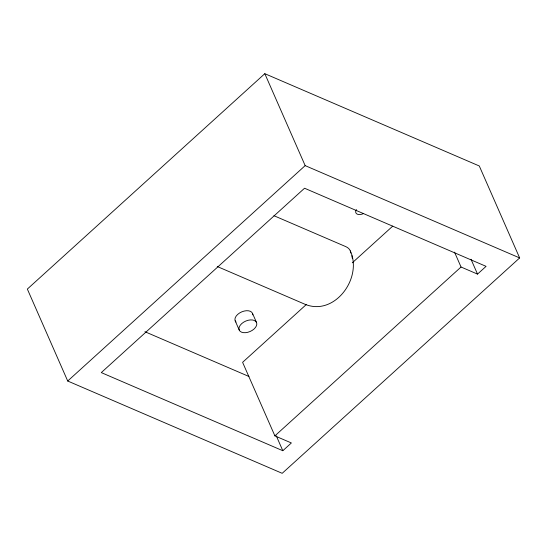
<?xml version="1.0" encoding="UTF-8"?>
<svg xmlns="http://www.w3.org/2000/svg" width="547" height="547" viewBox="0 0 547 547"><rect width="100%" height="100%" fill="white"/><g stroke="black" fill="none" stroke-linecap="round" stroke-linejoin="round"><path stroke-width="0.82" d="M264.816 73.681L27.35 289.069L67.712 381.02L282.184 473.319L519.65 257.931L479.288 165.98L264.816 73.681L305.171 165.625L519.65 257.931M67.712 381.02L305.171 165.625M306.457 304.392L242.601 362.319L274.888 435.87L291.366 442.961L282.813 450.721L101.291 372.596L304.549 188.23L486.071 266.348L477.524 274.109L461.046 267.018L454.523 252.146M352.302 262.806L392.739 226.13M274.888 435.87L461.046 267.018M273.917 215.696L345.827 246.642A18.81 11.268 -23.7 0 1 350.791 253.042M217.255 266.512L304.016 303.852C334.032 317.404 363.023 278.238 350.292 250.861M144.893 331.701L248.96 376.486M470.994 259.237L477.524 274.109M252.516 313.39L256.557 322.586A9.429 5.648 -23.7 0 1 245.412 332.692A9.429 5.648 -23.7 0 1 241.692 323.639A9.429 5.648 -23.7 0 1 256.557 322.586M235.183 320.829L239.217 330.026M276.283 435.85L282.813 450.721M351.885 255.661L352.275 258.205M363.037 213.774A6.27 3.754 -23.7 0 1 356.829 213.911A6.27 3.754 -23.7 0 1 356.521 209.59M236.037 322.06A9.429 5.648 -23.7 0 1 241.699 311.886A9.429 5.648 -23.7 0 1 252.776 314.874"/></g></svg>
